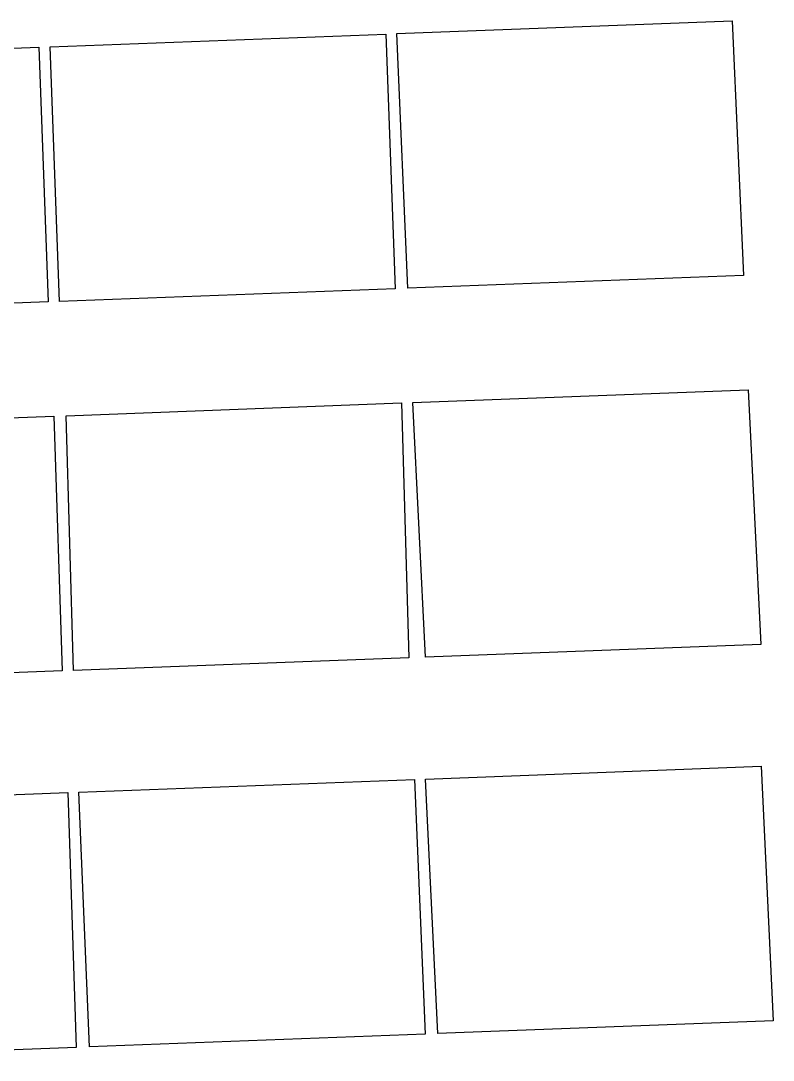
# Model space of a CAD drawing. Header units: metres. Extents: x 1956498 to 1957612, y 2277909 to 2278547.
# Drawn here: x 1957102.11 to 1957119.02, y 2278420.08 to 2278443.43 of the extents above; entities that cross this region are included whole.
import ezdxf

# ---------------------------------------------------------------- set-up
doc = ezdxf.new("R2010")
doc.units = ezdxf.units.M
doc.layers.add('PVcase PV Modules (full frames)', color=142, linetype='Continuous')

# ---------------------------------------------------------------- blocks, each defined once
blk = doc.blocks.new('3P6@20DEG F FX ID1 PVBlock')
at = {"color": 0, "transparency": 33554687}
blk.add_polyline3d([(0, 0, 2.083586713139974), (7.539539347030692, 0.2870042413902952, 2.083586713139975), (7.757297679336461, -5.433460050740019, 1.675326544159361e-15), (0.2177583323057694, -5.720464292130313, 0)], close=True, dxfattribs=at)

msp = doc.modelspace()

# ---------------------------------------------------------------- block references
at = {"layer": 'PVcase PV Modules (full frames)', "color": 144, "true_color": 0x007ca5, "transparency": 33554687, "extrusion": (-0.01505725925481486, -0.0005731778920348871, 0.9998864687607477), "rotation": 359.9997527406514}
msp.add_blockref('3P6@20DEG F FX ID1 PVBlock', (1956898.240037075, 2278426.235359034, -30142.6584549834), dxfattribs=at)
at = {"layer": 'PVcase PV Modules (full frames)', "color": 144, "true_color": 0x007ca5, "transparency": 33554687, "extrusion": (0.003034430895969017, 0.0001155103113417463, 0.9999953894326241), "rotation": 359.9999899586605}
msp.add_blockref('3P6@20DEG F FX ID1 PVBlock', (1957091.838843347, 2278442.066052228, 6833.985765996122), dxfattribs=at)
at = {"layer": 'PVcase PV Modules (full frames)', "color": 144, "true_color": 0x007ca5, "transparency": 33554687, "extrusion": (0.004886352848085786, 0.0001860065884373267, 0.9999880444072284), "rotation": 359.9999739619539}
msp.add_blockref('3P6@20DEG F FX ID1 PVBlock', (1957068.520833467, 2278440.607800957, 10619.00396765506), dxfattribs=at)
at = {"layer": 'PVcase PV Modules (full frames)', "color": 144, "true_color": 0x007ca5, "transparency": 33554687, "extrusion": (-0.0335357160089132, -0.001276588965134733, 0.999436704385217), "rotation": 87.82000000000001}
msp.add_blockref('3P6@20DEG F FX ID1 PVBlock', (-2202339.308751508, 2041234.658630027, -67910.64258688936), dxfattribs=at)
at = {"layer": 'PVcase PV Modules (full frames)', "color": 144, "true_color": 0x007ca5, "transparency": 33554687, "extrusion": (0.0262114090615384, 0.0009977778783580788, 0.999655924043025), "rotation": 267.82}
msp.add_blockref('3P6@20DEG F FX ID1 PVBlock', (2202339.308751508, -2041636.710613103, 54203.23268742547), dxfattribs=at)
at = {"layer": 'PVcase PV Modules (full frames)', "color": 144, "true_color": 0x007ca5, "transparency": 33554687, "extrusion": (0.01406984343571625, 0.0005355903797144184, 0.9999008714110812), "rotation": 359.9997841081453}
msp.add_blockref('3P6@20DEG F FX ID1 PVBlock', (1956892.678759259, 2278418.844317, 29388.02527383375), dxfattribs=at)
at = {"layer": 'PVcase PV Modules (full frames)', "color": 144, "true_color": 0x007ca5, "transparency": 33554687, "extrusion": (-0.0263599842158192, -0.001003433621697438, 0.999652011628601), "rotation": 87.82000000000001}
msp.add_blockref('3P6@20DEG F FX ID1 PVBlock', (-2202330.848947358, 2041669.808412695, -53244.62593423104), dxfattribs=at)
at = {"layer": 'PVcase PV Modules (full frames)', "color": 144, "true_color": 0x007ca5, "transparency": 33554687, "extrusion": (-0.01057867117956273, -0.0004026935011624418, 0.9999439632069483), "rotation": 359.9998779576451}
msp.add_blockref('3P6@20DEG F FX ID1 PVBlock', (1957000.610168549, 2278417.834142729, -20989.91841847505), dxfattribs=at)
at = {"layer": 'PVcase PV Modules (full frames)', "color": 144, "true_color": 0x007ca5, "transparency": 33554687, "extrusion": (0.01583025843249275, 0.0006026033028422643, 0.9998745120199936), "rotation": 267.82}
msp.add_blockref('3P6@20DEG F FX ID1 PVBlock', (2202330.84894736, -2042081.907465607, 32985.53649470366), dxfattribs=at)

doc.saveas('drawing.dxf')
